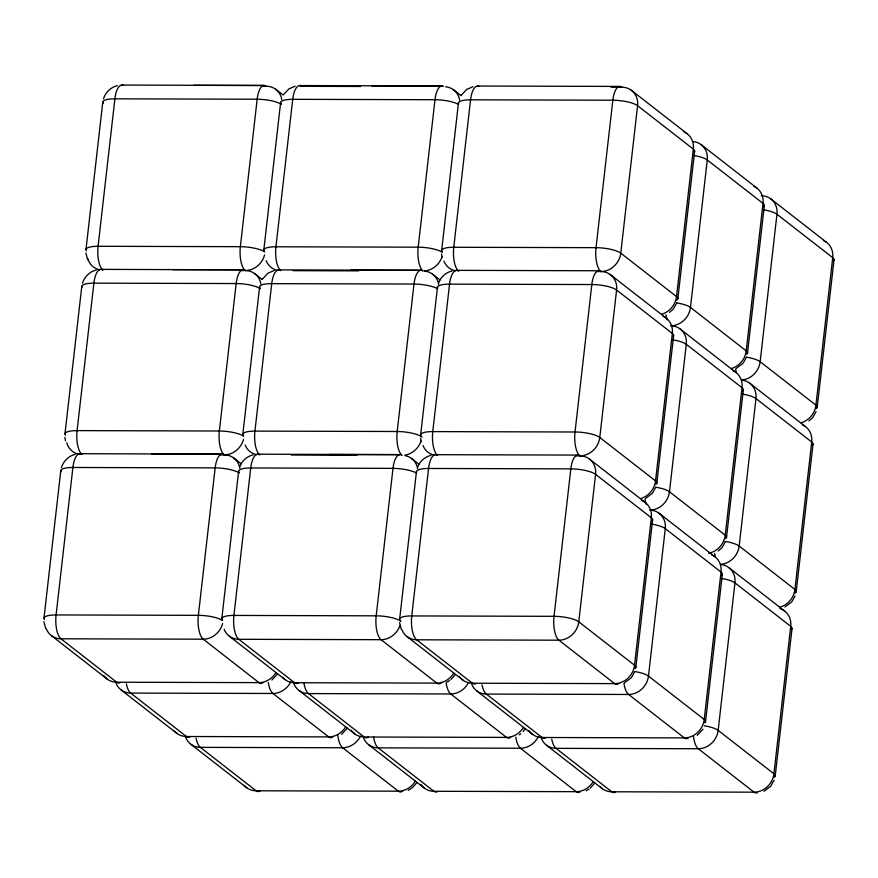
<?xml version="1.0" encoding="UTF-8"?>
<svg xmlns="http://www.w3.org/2000/svg" width="878" height="878" viewBox="0 0 878 878"><rect width="100%" height="100%" fill="white"/><g stroke="black" fill="none" stroke-linecap="round" stroke-linejoin="round"><path stroke-width="1.32" d="M43.988 618.068L60.791 470.608M64.994 433.743L81.797 286.283M85.989 249.418L102.792 101.958M221.827 618.562L238.629 471.102M242.822 434.237L259.625 286.777M263.828 249.912L280.631 102.452M399.655 619.056L416.457 471.596M420.661 434.731L437.464 287.271M441.656 250.406L458.459 102.945M635.826 667.478L652.617 520.017M656.821 483.152L673.624 335.692M677.827 298.827L694.63 151.367M705.517 721.76L722.32 574.3M726.512 537.435L743.315 389.975M747.518 353.11L764.321 205.65M775.208 776.042L792.011 628.582M796.203 591.717L813.006 444.257M817.209 407.392L834.012 259.932M103.472 98.852C105.437 92.475 110.727 87.152 117.312 85.704M82.466 283.177C84.442 276.8 89.721 271.478 96.306 270.029M61.471 467.502C63.435 461.126 68.714 455.803 75.31 454.354M239.782 466.855C241.768 460.917 247.058 456.242 253.138 454.848M438.616 283.023C440.602 277.086 445.892 272.41 451.972 271.017M417.61 467.359C419.607 461.411 424.886 456.736 430.977 455.353M676.664 303.075L673.305 309.067L669.53 312.381M655.668 487.4L652.31 493.392L645.571 498.397M746.366 357.357L742.997 363.349L736.269 368.354M634.662 671.725L631.304 677.717L624.576 682.733M725.36 541.682L722.001 547.674L718.226 550.989M816.057 411.639L812.688 417.632L808.923 420.946M795.051 595.964L791.693 601.957L784.954 606.961M774.045 780.29L770.686 786.282L763.959 791.287M262.171 279.336L267.911 273.223L274.145 270.523M461.005 95.504L466.756 89.391L472.979 86.692M277.613 673.942L271.862 680.044M347.304 728.213L341.553 734.326M455.452 674.436L450.985 679.495M416.995 782.496L412.528 787.555L408.292 790.299M523.167 731.506L525.143 728.718M594.834 783L590.367 788.06M702.971 729.212L697.22 735.314M519.392 734.82L520.676 733.778M446.737 682.228L449.701 680.538M586.12 790.793L589.083 789.102M295.14 86.198L288.917 88.897L283.166 95L275.626 89.249M193.797 85.342L264.234 85.44M371.635 85.835L442.073 85.934M619.901 86.428L477.632 86.033M172.79 269.667L243.228 269.765M350.629 270.161L421.067 270.259M598.906 270.753L456.637 270.358M151.795 453.992L222.233 454.091M329.623 454.486L400.061 454.584M577.9 455.078L435.631 454.683M263.521 85.517L121.965 85.045M441.349 86.011L299.804 85.539M262.127 86.209L266.232 86.22A19.217 17.066 -52.1 0 1 281.805 99.631M300.188 86.384A19.217 17.066 -52.1 0 1 301.802 86.318L360.617 86.483M610.956 87.174L621.898 87.207A19.217 17.066 -52.1 0 1 637.582 105.689L693.335 149.117A19.217 5.005 6.5 0 1 694.169 152.168M242.515 269.842L100.97 269.37M420.353 270.336L278.798 269.864M241.132 270.534L245.236 270.545A19.217 17.066 -52.1 0 0 264.607 254.905M293.109 270.676L358.773 270.863M596.799 271.522L600.903 271.532A19.217 17.066 -52.1 0 0 620.779 253.149L637.582 105.689A19.217 5.005 6.5 0 0 612.833 100.213L470.564 99.818A19.217 5.005 6.5 0 0 458.645 103.988M221.519 454.167L79.964 453.696M399.347 454.661L257.803 454.189M220.126 454.859L224.23 454.87A19.217 17.066 -52.1 0 0 243.601 439.23M291.255 455.056L356.918 455.243M575.792 455.847L579.897 455.858A19.217 17.066 -52.1 0 0 599.784 437.474L616.586 290.014A19.217 17.066 -52.1 0 0 600.903 271.532A19.217 7.276 -89.8 0 1 596.03 247.673L612.833 100.213A19.217 7.276 -89.8 0 1 621.898 87.207M631.293 90.236L687.046 133.665M700.984 144.519L756.737 187.947M770.675 198.801L826.428 242.229M453.454 89.743L460.961 95.592M610.287 274.573L666.04 317.99M679.978 328.855L735.731 372.272M749.669 383.126L805.422 426.554M432.459 274.068L439.955 279.917M589.292 458.898L645.045 502.315M658.983 513.18L714.736 556.597M728.674 567.462L784.427 610.879M254.62 273.574L262.127 279.423M411.453 458.404L418.96 464.242M233.614 457.899L241.121 463.749M407.238 636.759L462.991 680.187M476.93 691.041L532.683 734.469M546.621 745.323L602.374 788.751M229.41 636.265L285.163 679.693M299.102 690.547L354.855 733.975M368.793 744.829L424.546 788.257M51.572 635.771L107.325 679.199M121.263 690.053L177.016 733.481M190.954 744.335L246.707 787.764M401.323 629.394L399.567 622.667M87.657 259.756L85.901 253.018M45.656 628.407L43.9 621.668M441.568 254.005L442.139 257.441M420.573 438.331L421.144 441.766M64.906 437.343L65.477 440.778M60.977 471.651A19.217 5.005 6.5 0 1 72.896 467.48L215.165 467.875A19.217 5.005 6.5 0 1 239.343 472.946M266.232 86.22A19.217 7.276 -89.8 0 0 257.166 99.225L240.363 246.685A19.217 7.276 -89.8 0 0 245.236 270.545A19.217 7.276 -89.8 0 0 236.16 283.55L219.357 431.01A19.217 7.276 -89.8 0 0 224.23 454.87A19.217 7.276 -89.8 0 0 215.165 467.875L198.362 615.335A19.217 7.276 -89.8 0 0 203.224 639.195L258.977 682.623A19.217 7.276 -89.8 0 0 263.137 682.59M44.438 619.506A19.217 5.005 6.5 0 1 56.093 614.94L198.362 615.335A19.217 5.005 6.5 0 1 222.419 620.329M46.304 628.791A19.217 17.066 -52.1 0 0 60.966 638.8L116.719 682.228A19.217 7.276 -89.8 0 0 120.154 682.656M222.606 623.567A19.217 17.066 -52.1 0 1 203.224 639.195L60.966 638.8A19.217 7.276 -89.8 0 1 56.093 614.94L72.896 467.48A19.217 7.276 -89.8 0 1 81.961 454.475A19.217 7.276 -89.8 0 1 77.099 430.615L93.891 283.155A19.217 7.276 -89.8 0 1 102.967 270.15A19.217 7.276 -89.8 0 1 98.095 246.29L114.897 98.83A19.217 7.276 -89.8 0 1 123.326 85.407M275.911 672.702A19.217 17.066 -52.1 0 1 258.977 682.623L116.719 682.228A19.217 17.066 -52.1 0 1 103.681 675.369M224.23 454.87A19.217 17.066 -52.1 0 1 239.804 468.281M115.995 683.073A19.217 17.066 -52.1 0 0 130.657 693.082L186.41 736.51A19.217 7.276 -89.8 0 0 189.846 736.938M126.344 683.841A19.217 7.276 -89.8 0 0 130.657 693.082L272.926 693.477A19.217 17.066 -52.1 0 0 290.805 681.822M268.284 682.447A19.217 7.276 -89.8 0 0 272.926 693.477L328.679 736.905A19.217 7.276 -89.8 0 0 332.828 736.872M345.603 726.984A19.217 17.066 -52.1 0 1 328.679 736.905L186.41 736.51A19.217 17.066 -52.1 0 1 174.448 731.078M185.686 737.355A19.217 17.066 -52.1 0 0 200.349 747.365L256.102 790.793L398.371 791.188A19.217 7.276 -89.8 0 0 403.232 790.485M196.035 738.124A19.217 7.276 -89.8 0 0 200.349 747.365L342.618 747.76A19.217 17.066 -52.1 0 0 360.496 736.104M337.734 734.875A19.217 7.276 -89.8 0 0 342.618 747.76L398.371 791.188A19.217 17.066 -52.1 0 0 415.294 781.266M260.25 790.76A19.217 7.276 -89.8 0 1 256.102 790.793A19.217 17.066 -52.1 0 1 244.139 785.36M81.972 287.325A19.217 5.005 6.5 0 1 93.891 283.155L236.16 283.55A19.217 5.005 6.5 0 1 260.349 288.621A19.217 5.005 6.5 0 1 271.73 283.649L413.999 284.044A19.217 5.005 6.5 0 1 437.507 288.708M65.444 435.181A19.217 5.005 6.5 0 1 77.099 430.615L219.357 431.01A19.217 5.005 6.5 0 1 243.415 436.004M245.236 270.545A19.217 17.066 -52.1 0 1 260.81 283.956M80.37 454.398A19.217 17.066 -52.1 0 1 66.761 442.786M103.242 103.395A19.217 5.005 6.5 0 1 114.897 98.83L257.166 99.225A19.217 5.005 6.5 0 1 281.344 104.295M86.439 250.856A19.217 5.005 6.5 0 1 98.095 246.29L240.363 246.685A19.217 5.005 6.5 0 1 264.421 251.679M99.763 269.831A19.217 17.066 -52.1 0 1 87.756 258.45M259.164 454.563A19.217 7.276 -89.8 0 0 250.724 467.974L233.921 615.434A19.217 7.276 -89.8 0 0 238.794 639.294L294.547 682.722L436.816 683.117A19.217 7.276 -89.8 0 0 441.678 682.415M239.068 472.551A19.217 5.005 6.5 0 1 250.724 467.974L392.993 468.369A19.217 5.005 6.5 0 1 416.512 473.044M222.639 620.406A19.217 5.005 6.5 0 1 233.921 615.434L376.19 615.829A19.217 5.005 6.5 0 1 400.95 621.306A19.217 5.005 6.5 0 1 411.76 615.928L554.029 616.323A19.217 5.005 6.5 0 1 578.778 621.811L634.531 665.228A19.217 5.005 6.5 0 1 635.003 668.608M224.131 629.285A19.217 17.066 -52.1 0 0 238.794 639.294L381.063 639.689A19.217 17.066 -52.1 0 0 400.028 625.41M453.75 673.196A19.217 17.066 -52.1 0 1 436.816 683.117L381.063 639.689A19.217 7.276 -89.8 0 1 376.19 615.829L392.993 468.369A19.217 7.276 -89.8 0 1 402.069 455.364A19.217 7.276 -89.8 0 1 397.196 431.504L413.999 284.044A19.217 7.276 -89.8 0 1 423.064 271.039A19.217 7.276 -89.8 0 1 418.191 247.179L434.994 99.719A19.217 7.276 -89.8 0 1 443.434 86.296M298.707 682.689A19.217 7.276 -89.8 0 1 294.547 682.722A19.217 17.066 -52.1 0 1 282.584 677.289M259.8 454.969A19.217 7.276 -89.8 0 1 254.927 431.109L271.73 283.649A19.217 7.276 -89.8 0 1 280.159 270.226M405.263 455.682A19.217 17.066 -52.1 0 1 417.643 468.775M293.823 683.567A19.217 17.066 -52.1 0 0 308.485 693.576L364.238 737.004L506.507 737.399A19.217 7.276 -89.8 0 0 510.667 737.366M303.854 682.546A19.217 7.276 -89.8 0 0 308.485 693.576L450.754 693.971A19.217 17.066 -52.1 0 0 467.963 683.589M446.123 682.941A19.217 7.276 -89.8 0 0 450.754 693.971L506.507 737.399A19.217 17.066 -52.1 0 0 523.442 727.478M368.398 736.971A19.217 7.276 -89.8 0 1 364.238 737.004A19.217 17.066 -52.1 0 1 351.211 730.156M363.514 737.849A19.217 17.066 -52.1 0 0 378.177 747.858L433.93 791.287A19.217 7.276 -89.8 0 0 437.365 791.715M373.545 736.829A19.217 7.276 -89.8 0 0 378.177 747.858L520.445 748.254A19.217 17.066 -52.1 0 0 538.335 736.609M515.814 737.224A19.217 7.276 -89.8 0 0 520.445 748.254L576.198 791.682A19.217 7.276 -89.8 0 0 580.358 791.649M593.133 781.76A19.217 17.066 -52.1 0 1 576.198 791.682L433.93 791.287A19.217 17.066 -52.1 0 1 420.902 784.427M243.645 436.081A19.217 5.005 6.5 0 1 254.927 431.109L397.196 431.504A19.217 5.005 6.5 0 1 421.945 436.981A19.217 5.005 6.5 0 1 432.766 431.603L575.024 431.998A19.217 5.005 6.5 0 1 599.784 437.474L655.537 480.903A19.217 5.005 6.5 0 1 655.998 484.283M280.795 270.643A19.217 7.276 -89.8 0 1 275.933 246.784L292.725 99.324A19.217 7.276 -89.8 0 1 301.802 86.318M424.656 271.115A19.217 17.066 -52.1 0 1 438.638 284.45M256.596 454.65A19.217 17.066 -52.1 0 1 245.138 444.959M421.034 441.085A19.217 17.066 -52.1 0 1 404.736 455.166M281.081 103.889A19.217 5.005 6.5 0 1 292.725 99.324L434.994 99.719A19.217 5.005 6.5 0 1 458.514 104.383M264.64 251.756A19.217 5.005 6.5 0 1 275.933 246.784L418.191 247.179A19.217 5.005 6.5 0 1 442.249 252.173M445.651 86.79A19.217 17.066 -52.1 0 1 459.644 100.125M277.602 270.325A19.217 17.066 -52.1 0 1 266.133 260.634M442.04 256.76A19.217 17.066 -52.1 0 1 424.403 270.995M600.903 271.532A19.217 7.276 -89.8 0 0 591.827 284.538L575.024 431.998A19.217 7.276 -89.8 0 0 579.897 455.858A19.217 17.066 -52.1 0 1 595.58 474.339L651.333 517.768A19.217 5.005 6.5 0 1 651.805 521.148M642.048 500.603A19.217 17.066 -52.1 0 1 651.333 517.768L634.531 665.228A19.217 17.066 -52.1 0 1 614.655 683.611L472.386 683.216A19.217 17.066 -52.1 0 1 459.359 676.367M436.992 455.056A19.217 7.276 -89.8 0 0 428.563 468.468L411.76 615.928A19.217 7.276 -89.8 0 0 416.633 639.788L472.386 683.216A19.217 7.276 -89.8 0 0 475.821 683.655M416.644 472.638A19.217 5.005 6.5 0 1 428.563 468.468L570.832 468.863A19.217 5.005 6.5 0 1 595.58 474.339L578.778 621.811A19.217 17.066 -52.1 0 1 558.902 640.194L416.633 639.788A19.217 17.066 -52.1 0 1 401.97 629.778M579.897 455.858A19.217 7.276 -89.8 0 0 570.832 468.863L554.029 616.323A19.217 7.276 -89.8 0 0 558.902 640.194L614.655 683.611A19.217 7.276 -89.8 0 0 618.803 683.578M437.628 455.462A19.217 7.276 -89.8 0 1 432.766 431.603L449.558 284.143A19.217 7.276 -89.8 0 1 457.998 270.731M651.18 510.228A19.217 17.066 -52.1 0 1 665.272 528.622L721.025 572.05A19.217 5.005 6.5 0 1 721.496 575.43M651.75 524.122A19.217 5.005 6.5 0 1 665.272 528.622L648.469 676.082A19.217 17.066 -52.1 0 1 628.593 694.465L486.324 694.07A19.217 17.066 -52.1 0 1 471.662 684.061M711.74 554.885A19.217 17.066 -52.1 0 1 721.025 572.05L704.222 719.51A19.217 5.005 6.5 0 1 704.694 722.89M634.585 671.516A19.217 5.005 6.5 0 1 648.469 676.082L704.222 719.51A19.217 17.066 -52.1 0 1 684.346 737.893L542.077 737.498A19.217 17.066 -52.1 0 1 529.05 730.65M482.011 684.84A19.217 7.276 -89.8 0 0 486.324 694.07L542.077 737.498A19.217 7.276 -89.8 0 0 545.512 737.937M623.951 683.446A19.217 7.276 -89.8 0 0 628.593 694.465L684.346 737.893A19.217 7.276 -89.8 0 0 688.495 737.86M649.588 510.14A19.217 17.066 -52.1 0 0 669.475 491.757L686.278 344.297A19.217 17.066 -52.1 0 0 672.186 325.892M720.871 564.51A19.217 17.066 -52.1 0 1 734.963 582.904L790.716 626.332A19.217 5.005 6.5 0 1 791.55 629.383M721.442 578.404A19.217 5.005 6.5 0 1 734.963 582.904L718.16 730.364A19.217 17.066 -52.1 0 1 698.284 748.747L556.015 748.352A19.217 17.066 -52.1 0 1 540.804 736.664M779.851 608.575A19.217 17.066 -52.1 0 1 790.716 626.332L773.913 773.792A19.217 5.005 6.5 0 1 773.913 777.469M704.277 725.799A19.217 5.005 6.5 0 1 718.16 730.364L773.913 773.792A19.217 17.066 -52.1 0 1 754.037 792.175L611.768 791.78A19.217 17.066 -52.1 0 1 599.806 786.348M551.702 739.122A19.217 7.276 -89.8 0 0 556.015 748.352L611.768 791.78A19.217 7.276 -89.8 0 0 615.204 792.219M693.4 735.863A19.217 7.276 -89.8 0 0 698.284 748.747L754.037 792.175A19.217 7.276 -89.8 0 0 757.473 792.615M663.055 316.278A19.217 17.066 -52.1 0 1 672.339 333.442A19.217 5.005 6.5 0 1 673.174 336.493M640.622 498.594A19.217 17.066 -52.1 0 0 655.537 480.903L672.339 333.442L616.586 290.014A19.217 5.005 6.5 0 0 591.827 284.538L449.558 284.143A19.217 5.005 6.5 0 0 437.639 288.313M458.634 271.137A19.217 7.276 -89.8 0 1 453.761 247.278L470.564 99.818A19.217 7.276 -89.8 0 1 479.004 86.395M434.434 455.144A19.217 17.066 -52.1 0 1 422.966 445.453M672.746 339.797A19.217 5.005 6.5 0 1 686.278 344.297L742.031 387.725A19.217 5.005 6.5 0 1 742.492 391.094M732.746 370.56A19.217 17.066 -52.1 0 1 742.031 387.725L725.228 535.185A19.217 5.005 6.5 0 1 725.689 538.565M655.592 487.191A19.217 5.005 6.5 0 1 669.475 491.757L725.228 535.185A19.217 17.066 -52.1 0 1 708.612 553.272M670.594 325.815A19.217 17.066 -52.1 0 0 690.47 307.432L707.273 159.972A19.217 17.066 -52.1 0 0 693.181 141.567M646.12 504.17A19.217 7.276 -89.8 0 1 644.957 499.11M741.877 380.174A19.217 17.066 -52.1 0 1 755.969 398.579L811.722 442.007A19.217 5.005 6.5 0 1 812.556 445.058M742.448 394.079A19.217 5.005 6.5 0 1 755.969 398.579L739.166 546.039A19.217 17.066 -52.1 0 1 720.618 564.378M802.437 424.842A19.217 17.066 -52.1 0 1 811.722 442.007L794.919 589.467A19.217 5.005 6.5 0 1 794.908 593.144M725.283 541.474A19.217 5.005 6.5 0 1 739.166 546.039L794.919 589.467A19.217 17.066 -52.1 0 1 780.015 607.148M715.361 556.882A19.217 7.276 -89.8 0 1 714.648 553.392M684.05 131.952A19.217 17.066 -52.1 0 1 693.335 149.117L676.532 296.577A19.217 5.005 6.5 0 1 676.532 300.254M661.628 314.258A19.217 17.066 -52.1 0 0 676.532 296.577L620.779 253.149A19.217 5.005 6.5 0 0 596.03 247.673L453.761 247.278A19.217 5.005 6.5 0 0 442.106 251.854M455.43 270.819A19.217 17.066 -52.1 0 1 443.972 261.128M693.752 155.472A19.217 5.005 6.5 0 1 707.273 159.972L763.026 203.4A19.217 5.005 6.5 0 1 763.498 206.769M753.741 186.235A19.217 17.066 -52.1 0 1 763.026 203.4L746.223 350.86A19.217 5.005 6.5 0 1 746.695 354.229M676.587 302.866A19.217 5.005 6.5 0 1 690.47 307.432L746.223 350.86A19.217 17.066 -52.1 0 1 731.319 368.541M667.115 319.844A19.217 7.276 -89.8 0 1 665.952 314.785M761.281 195.772A19.217 17.066 -52.1 0 1 776.964 214.254L832.717 257.682A19.217 5.005 6.5 0 1 832.717 261.359M763.443 209.754A19.217 5.005 6.5 0 1 776.964 214.254L760.161 361.714A19.217 17.066 -52.1 0 1 741.614 380.053M823.432 240.506A19.217 17.066 -52.1 0 1 832.717 257.682L815.925 405.142A19.217 5.005 6.5 0 1 815.914 408.819M746.278 357.148A19.217 5.005 6.5 0 1 760.161 361.714L815.925 405.142A19.217 17.066 -52.1 0 1 801.01 422.823M736.357 372.557A19.217 7.276 -89.8 0 1 735.654 369.067"/></g></svg>
